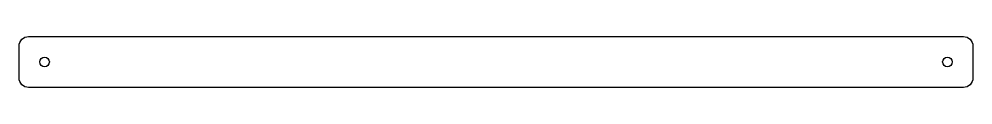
# Model space of a CAD drawing. Header units: millimetres. Extents: x -303 to -4, y -93 to -77.
import ezdxf

# ---------------------------------------------------------------- set-up
doc = ezdxf.new("R2010")
doc.units = ezdxf.units.MM
doc.layers.get('0').update_dxf_attribs({"linetype": 'CONTINUOUS'})

msp = doc.modelspace()

# ---------------------------------------------------------------- linework, layer by layer
msp.add_lwpolyline([(-299.775, -93.225, -0.4142136), (-302.775, -90.225), (-302.775, -80.225, -0.4142136), (-299.775, -77.225), (-6.6, -77.225, -0.4142136), (-3.6, -80.225), (-3.6, -90.225, -0.4142136), (-6.6, -93.225)], format="xyb", close=True)
for centre in [(-294.775, -85.225), (-11.6, -85.225)]:
    msp.add_circle(centre, 1.5)

doc.saveas('drawing.dxf')
